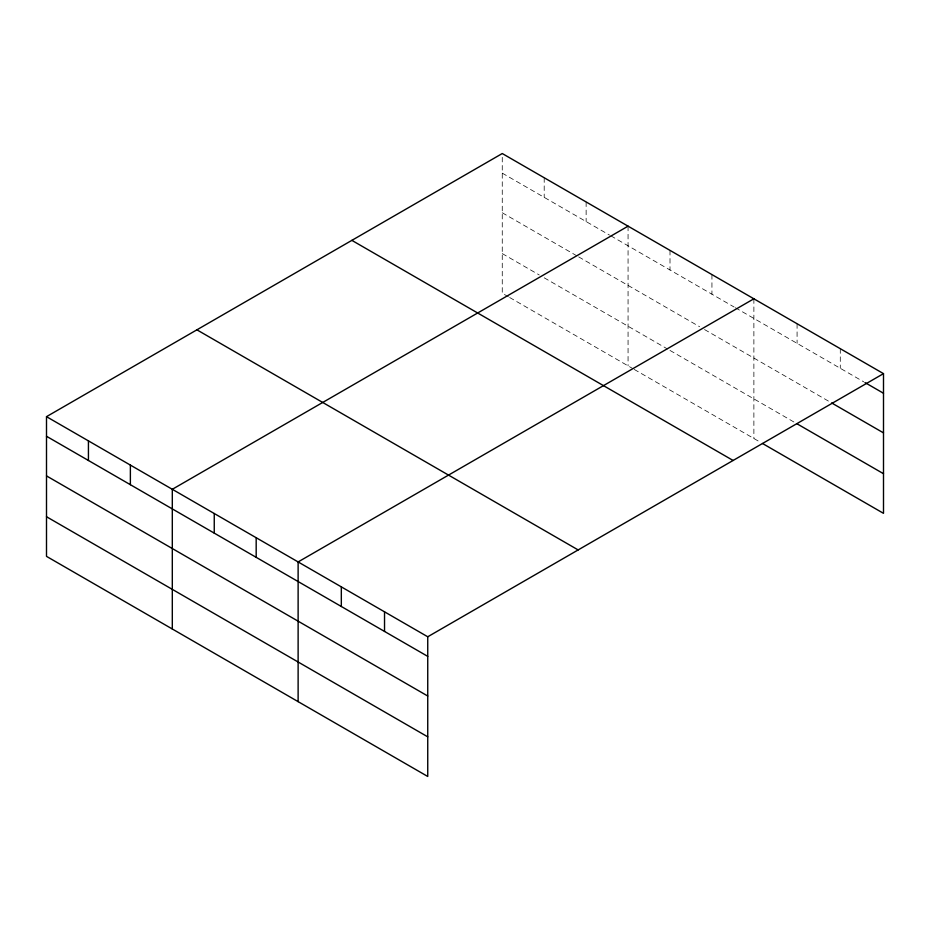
<?xml version="1.0" encoding="UTF-8"?>
<svg xmlns="http://www.w3.org/2000/svg" width="930" height="930" viewBox="0 0 930 930"><rect width="100%" height="100%" fill="white"/><g stroke="black" fill="none" stroke-linecap="round" stroke-linejoin="round"><path stroke-width="0.7" stroke-dasharray="4.65 3.49" d="M502.258 173.143L609.569 235.104M610.801 235.813L734.142 307.028M735.374 307.737L863.749 381.846M502.258 212.772L577.495 256.215M578.727 256.924L699.604 326.709M704.545 329.557L830.42 402.237M502.258 253.599L539.26 274.966M544.201 277.814L667.542 349.029M670.007 350.447L797.08 423.824M508.431 296.798L502.258 293.229L502.258 153.531M509.663 297.507L633.005 368.71M634.237 369.431L760.054 442.064M840.29 348.692L840.29 368.315M797.08 323.745L797.08 343.368M753.881 298.797L753.881 438.507M711.938 274.594L711.938 294.206M670.007 250.379L670.007 269.991M628.064 226.164L628.064 365.862M586.133 201.95L586.133 221.573M544.201 177.746L544.201 197.358"/><path stroke-width="1.4" d="M46.5 416.663L427.742 636.771L427.742 776.469L46.5 556.361L46.5 416.663L502.258 153.531L883.5 373.639L883.5 513.337L762.519 443.494M628.064 226.164L172.306 489.296L172.306 628.994M753.881 298.797L298.123 561.929L298.123 701.639M427.742 636.771L883.5 373.639M864.981 382.567L883.5 393.25M831.653 402.946L883.5 432.88M797.08 423.824L883.5 473.707M351.854 240.359L733.096 460.466M196.904 329.825L578.146 549.932M46.5 436.275L427.742 656.382M46.5 475.904L427.742 696.012M46.5 516.731L427.742 736.839M384.532 611.824L384.532 631.435M341.322 586.876L341.322 606.5M256.18 537.714L256.18 557.337M214.249 513.511L214.249 533.123M130.374 465.081L130.374 484.704M88.431 440.878L88.431 460.49"/></g></svg>
